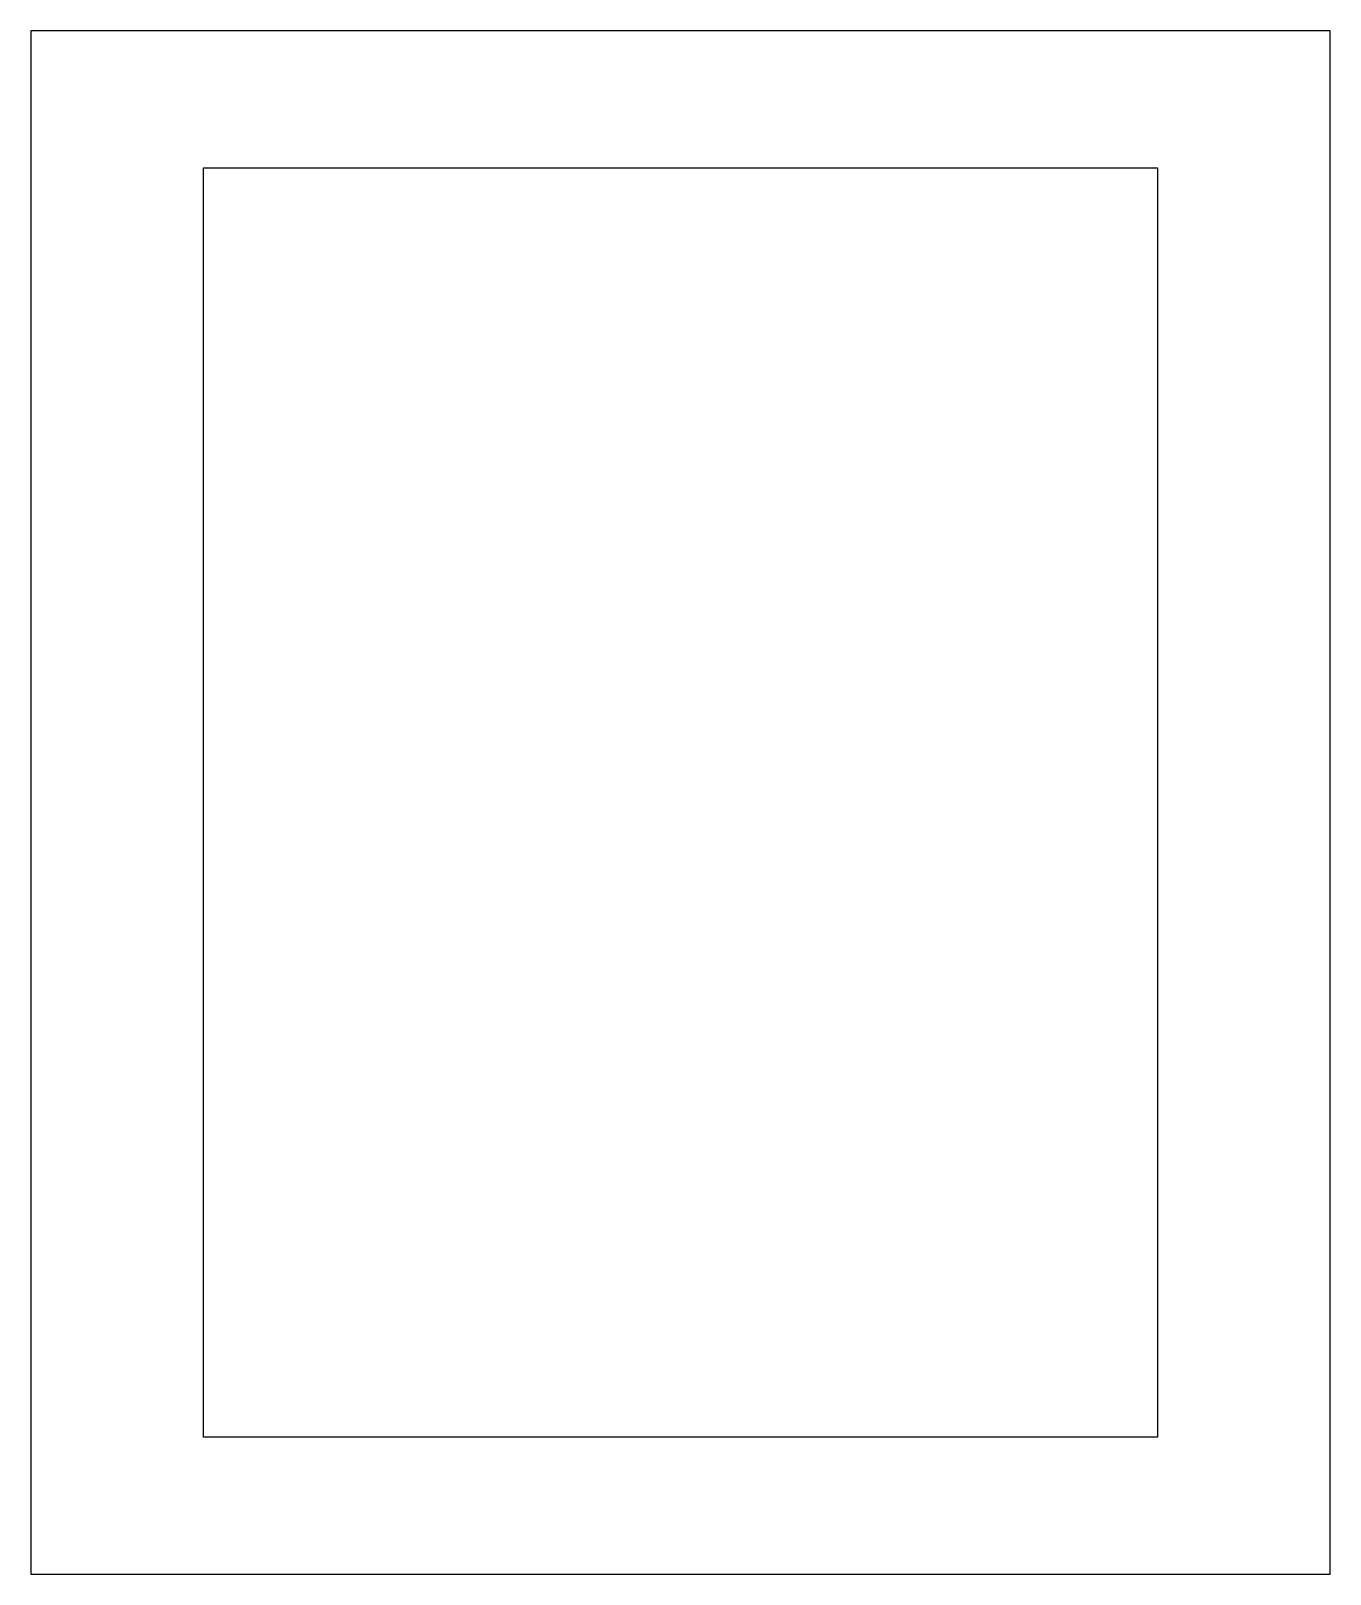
# Model space of a CAD drawing. Header units: inches. Extents: x -8 to 0, y -4.5 to 5.
import ezdxf

# ---------------------------------------------------------------- set-up
doc = ezdxf.new("R2010")
doc.units = ezdxf.units.IN
doc.header["$MEASUREMENT"] = 0

msp = doc.modelspace()

# ---------------------------------------------------------------- linework, layer by layer
at = {"extrusion": (-0.828677, 0, -0.559727)}
msp.add_line((-8, 5, -4.75), (-8, -4.5, -4.75), dxfattribs=at)
at = {"extrusion": (0, 1, -1e-16)}
msp.add_line((0, 5, -4.75), (-8, 5, -4.75), dxfattribs=at)
for p, q in [((0, 5, -4.75), (-8, 5, -4.75)), ((-8, 5, -4.75), (-8, -4.5, -4.75)), ((0, -4.5, -4.75), (0, 5, -4.75)), ((-6.9375, -3.65625, -4.75), (-6.9375, 4.15625, -4.75)), ((-6.9375, 4.15625, -4.75), (-1.0625, 4.15625, -4.75)), ((-1.0625, 4.15625, -4.75), (-1.0625, -3.65625, -4.75)), ((-1.0625, -3.65625, -4.75), (-6.9375, -3.65625, -4.75)), ((-8, -4.5, -4.75), (0, -4.5, -4.75))]:
    msp.add_line(p, q)
at = {"extrusion": (1, 0, 0)}
msp.add_line((0, -4.5, -4.75), (0, 5, -4.75), dxfattribs=at)
at = {"extrusion": (0, -1, 1e-16)}
for p, q in [((-6.9375, 4.15625, -4.75), (-1.0625, 4.15625, -4.75)), ((-8, -4.5, -4.75), (0, -4.5, -4.75))]:
    msp.add_line(p, q, dxfattribs=at)
at = {"extrusion": (1, 4e-16, 0)}
msp.add_line((-6.9375, -3.65625, -4.75), (-6.9375, 4.15625, -4.75), dxfattribs=at)
at = {"extrusion": (-1, -4e-16, 0)}
msp.add_line((-1.0625, 4.15625, -4.75), (-1.0625, -3.65625, -4.75), dxfattribs=at)
at = {"extrusion": (-2e-16, 1, -1e-16)}
msp.add_line((-1.0625, -3.65625, -4.75), (-6.9375, -3.65625, -4.75), dxfattribs=at)

doc.saveas('drawing.dxf')
